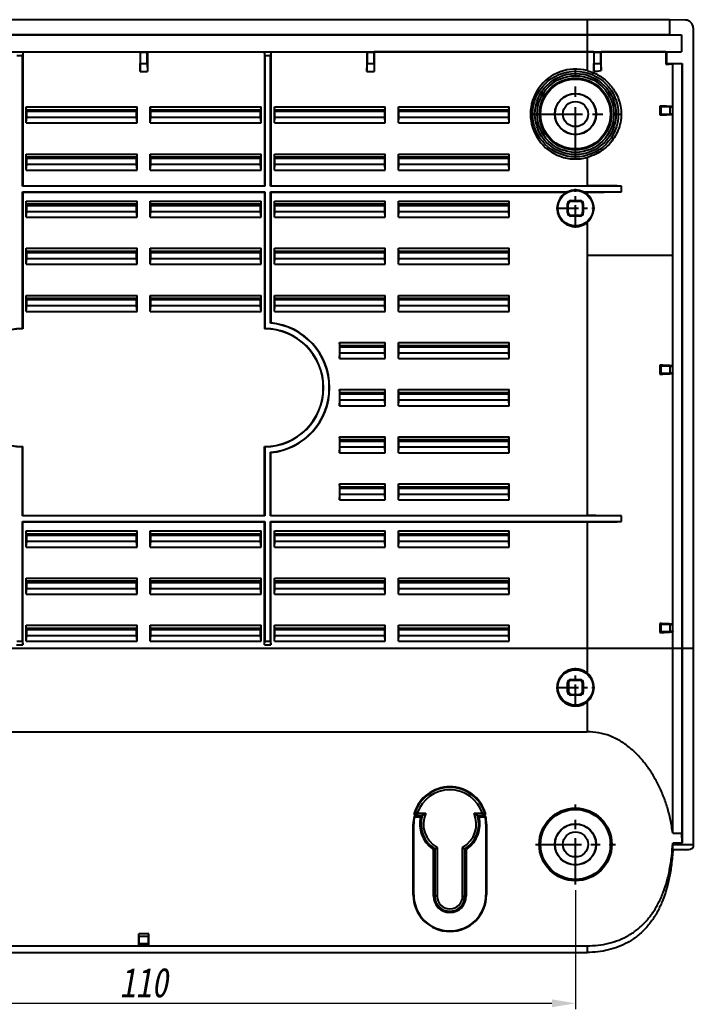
# Model space of a CAD drawing. Header units: millimetres. Extents: x 1571 to 1968, y -272 to 59.
# Drawn here: x 1677.5 to 1763.2, y -138.6 to -12.6 of the extents above; entities that cross this region are included whole.
import ezdxf

# ---------------------------------------------------------------- set-up
doc = ezdxf.new("R2010")
doc.units = ezdxf.units.MM
doc.linetypes.add('CENTER', pattern=[50.8, 31.75, -6.35, 6.35, -6.35])
doc.layers.add('06___PRT_ALL_SURFS', color=7, linetype='Continuous')
doc.layers.add('dim', color=82, linetype='Continuous', lineweight=9)
doc.styles.add('wuwei', font='SimSun.ttf', dxfattribs={"width": 0.8, "oblique": 10})
doc.dimstyles.new('wuwei', dxfattribs={"dimscale": 1.5, "dimtxt": 2.5, "dimasz": 1.5, "dimexe": 0.3, "dimexo": 0.3, "dimgap": 0.5, "dimtad": 1, "dimdsep": 46, "dimtxsty": 'wuwei', "dimcen": 0, "dimclrd": 42, "dimclre": 256, "dimclrt": 256, "dimazin": 2, "dimtfac": 1, "dimtofl": 0, "dimtmove": 0, "dimatfit": 3, "dimfxl": 1, "dimlwd": 5, "dimlwe": 5, "dimarcsym": 0})

# ---------------------------------------------------------------- blocks, each defined once
blk = doc.blocks.new('*D25')
at = {"layer": 'Defpoints', "color": 0}
for p in [(1638.24, -122.66), (1748.24, -122.66), (1748.24, -137.8)]:
    blk.add_point(p, dxfattribs=at)
at = {"layer": 'dim', "color": 82, "lineweight": 5, "true_color": 0x35c922}
for p, q in [((1638.24, -123.41), (1638.24, -138.55)), ((1748.24, -123.41), (1748.24, -138.55))]:
    blk.add_line(p, q, dxfattribs=at)
at = {"layer": 'dim', "color": 42, "lineweight": 5}
blk.add_line((1641.24, -137.8), (1745.24, -137.8), dxfattribs=at)
at = {"layer": 'dim', "color": 42}
for points in [[(1641.24, -137.3), (1641.24, -138.3), (1638.24, -137.8)], [(1745.24, -137.3), (1745.24, -138.3), (1748.24, -137.8)]]:
    blk.add_solid(points, dxfattribs=at)
at = {"layer": 'dim', "color": 82, "true_color": 0x4bd605, "insert": (1693.24, -135.18), "char_height": 3.75, "attachment_point": 5, "style": 'wuwei'}
blk.add_mtext('110', dxfattribs=at)

msp = doc.modelspace()

# ---------------------------------------------------------------- linework, layer by layer
at = {"color": 7, "linetype": 'Continuous'}
for p, q in [((1760.237, -12.569), (1626.246, -12.569)), ((1749.742, -12.569), (1749.742, -19.044)), ((1760.237, -12.569), (1760.237, -14.447)), ((1762.258, -12.604), (1760.237, -12.569)), ((1762.25, -12.604), (1762.258, -12.604)), ((1763.242, -13.604), (1763.242, -117.909)), ((1624.744, -14.486), (1761.739, -14.486)), ((1626.246, -14.447), (1760.237, -14.447)), ((1760.237, -14.447), (1761.739, -14.486)), ((1761.739, -14.486), (1761.739, -16.636)), ((1624.744, -16.636), (1761.739, -16.636)), ((1664.809, -16.662), (1692.774, -16.662)), ((1677.824, -17.162), (1677.094, -17.162)), ((1677.859, -16.662), (1677.824, -17.162)), ((1677.824, -33.739), (1677.824, -17.162)), ((1677.859, -16.662), (1677.859, -33.704)), ((1692.774, -16.662), (1692.792, -16.689)), ((1692.774, -16.662), (1692.774, -19.136)), ((1692.792, -16.689), (1693.692, -16.689)), ((1692.792, -16.689), (1692.792, -18.136)), ((1693.709, -16.662), (1693.692, -16.689)), ((1693.692, -18.136), (1693.692, -16.689)), ((1693.709, -16.662), (1721.674, -16.662)), ((1693.709, -16.662), (1693.709, -19.136)), ((1708.659, -17.162), (1708.624, -16.662)), ((1708.624, -16.662), (1708.624, -33.704)), ((1709.389, -17.162), (1708.659, -17.162)), ((1708.659, -17.162), (1708.659, -33.739)), ((1709.424, -16.662), (1709.389, -17.162)), ((1709.389, -33.739), (1709.389, -17.162)), ((1709.424, -16.662), (1709.424, -33.704)), ((1721.674, -16.662), (1721.692, -16.689)), ((1721.674, -16.662), (1721.674, -19.136)), ((1721.692, -16.689), (1722.592, -16.689)), ((1721.692, -16.689), (1721.692, -18.136)), ((1722.609, -16.662), (1722.592, -16.689)), ((1722.592, -18.136), (1722.592, -16.689)), ((1750.575, -16.662), (1722.609, -16.662)), ((1722.609, -16.662), (1722.609, -19.136)), ((1750.592, -16.688), (1750.575, -16.662)), ((1750.575, -16.662), (1750.575, -19.144)), ((1750.592, -16.688), (1750.592, -18.136)), ((1751.492, -18.136), (1751.492, -16.684)), ((1759.755, -16.662), (1751.507, -16.662)), ((1751.507, -19.022), (1751.507, -16.662)), ((1759.755, -16.662), (1759.755, -18.219)), ((1761.739, -16.636), (1759.838, -16.686)), ((1759.838, -16.686), (1759.838, -18.136)), ((1692.775, -19.136), (1692.792, -18.136)), ((1692.792, -18.136), (1693.692, -18.136)), ((1693.692, -18.136), (1693.708, -19.136)), ((1721.675, -19.136), (1721.692, -18.136)), ((1721.692, -18.136), (1722.592, -18.136)), ((1722.592, -18.136), (1722.608, -19.136)), ((1750.575, -19.144), (1750.592, -18.136)), ((1750.592, -18.136), (1751.492, -18.136)), ((1751.492, -18.136), (1751.507, -19.022)), ((1759.838, -18.136), (1759.755, -18.219)), ((1759.838, -18.136), (1761.838, -18.136)), ((1760.624, -116.118), (1760.624, -18.157)), ((1761.788, -18.157), (1760.624, -18.157)), ((1761.788, -18.157), (1761.838, -18.136)), ((1761.788, -18.157), (1761.788, -116.118)), ((1761.838, -18.136), (1761.838, -117.396)), ((1692.774, -19.136), (1693.708, -19.136)), ((1721.674, -19.136), (1722.608, -19.136)), ((1678.289, -23.659), (1692.394, -23.659)), ((1678.333, -24.114), (1678.289, -23.659)), ((1678.289, -25.704), (1678.289, -23.659)), ((1692.35, -24.114), (1692.394, -23.659)), ((1692.394, -25.704), (1692.394, -23.659)), ((1694.089, -23.659), (1708.194, -23.659)), ((1694.133, -24.114), (1694.089, -23.659)), ((1694.089, -25.704), (1694.089, -23.659)), ((1708.15, -24.114), (1708.194, -23.659)), ((1708.194, -25.704), (1708.194, -23.659)), ((1709.889, -23.659), (1723.994, -23.659)), ((1709.889, -25.704), (1709.889, -23.659)), ((1709.933, -24.114), (1709.889, -23.659)), ((1723.95, -24.114), (1723.994, -23.659)), ((1723.994, -25.704), (1723.994, -23.659)), ((1725.689, -23.659), (1739.794, -23.659)), ((1725.689, -25.704), (1725.689, -23.659)), ((1725.733, -24.114), (1725.689, -23.659)), ((1739.75, -24.114), (1739.794, -23.659)), ((1739.794, -25.704), (1739.794, -23.659)), ((1759.124, -23.669), (1759.002, -23.547)), ((1759.002, -23.547), (1759.002, -24.69)), ((1759.124, -23.669), (1759.124, -24.569)), ((1760.324, -23.669), (1759.124, -23.669)), ((1760.324, -23.669), (1760.626, -23.664)), ((1760.324, -24.569), (1760.324, -23.669)), ((1760.626, -23.664), (1760.633, -23.64)), ((1678.289, -25.704), (1678.342, -25.005)), ((1678.324, -24.205), (1678.333, -24.114)), ((1678.324, -24.205), (1692.359, -24.205)), ((1678.342, -24.023), (1692.342, -24.023)), ((1678.342, -25.005), (1678.342, -24.205)), ((1692.342, -25.005), (1678.342, -25.005)), ((1692.342, -25.005), (1692.342, -24.205)), ((1692.394, -25.704), (1692.342, -25.005)), ((1692.35, -24.114), (1692.359, -24.205)), ((1694.089, -25.704), (1694.142, -25.005)), ((1694.124, -24.205), (1694.133, -24.114)), ((1694.124, -24.205), (1708.159, -24.205)), ((1694.142, -24.023), (1708.142, -24.023)), ((1694.142, -25.005), (1694.142, -24.205)), ((1708.142, -25.005), (1694.142, -25.005)), ((1708.142, -25.005), (1708.142, -24.205)), ((1708.194, -25.704), (1708.142, -25.005)), ((1708.15, -24.114), (1708.159, -24.205)), ((1709.889, -25.704), (1709.942, -25.005)), ((1709.924, -24.205), (1709.933, -24.114)), ((1709.924, -24.205), (1723.959, -24.205)), ((1709.942, -24.023), (1723.942, -24.023)), ((1709.942, -25.005), (1709.942, -24.205)), ((1723.942, -25.005), (1709.942, -25.005)), ((1723.942, -25.005), (1723.942, -24.205)), ((1723.994, -25.704), (1723.942, -25.005)), ((1723.95, -24.114), (1723.959, -24.205)), ((1725.689, -25.704), (1725.742, -25.005)), ((1725.724, -24.205), (1725.733, -24.114)), ((1725.724, -24.205), (1739.759, -24.205)), ((1725.742, -24.023), (1739.742, -24.023)), ((1725.742, -25.005), (1725.742, -24.205)), ((1739.742, -25.005), (1725.742, -25.005)), ((1739.742, -25.005), (1739.742, -24.205)), ((1739.794, -25.704), (1739.742, -25.005)), ((1739.75, -24.114), (1739.759, -24.205)), ((1759.124, -24.569), (1759.002, -24.69)), ((1759.124, -24.569), (1760.324, -24.569)), ((1760.626, -24.574), (1760.324, -24.569)), ((1760.626, -24.574), (1760.638, -24.598)), ((1678.289, -25.704), (1692.394, -25.704)), ((1694.089, -25.704), (1708.194, -25.704)), ((1709.889, -25.704), (1723.994, -25.704)), ((1725.689, -25.704), (1739.794, -25.704)), ((1678.289, -29.659), (1692.394, -29.659)), ((1678.333, -30.114), (1678.289, -29.659)), ((1678.289, -31.704), (1678.289, -29.659)), ((1678.324, -30.205), (1678.333, -30.114)), ((1678.324, -30.205), (1692.359, -30.205)), ((1678.342, -30.023), (1692.342, -30.023)), ((1678.342, -31.005), (1678.342, -30.205)), ((1692.342, -31.005), (1692.342, -30.205)), ((1692.35, -30.114), (1692.394, -29.659)), ((1692.35, -30.114), (1692.359, -30.205)), ((1692.394, -31.704), (1692.394, -29.659)), ((1694.089, -29.659), (1708.194, -29.659)), ((1694.133, -30.114), (1694.089, -29.659)), ((1694.089, -31.704), (1694.089, -29.659)), ((1694.124, -30.205), (1694.133, -30.114)), ((1694.124, -30.205), (1708.159, -30.205)), ((1694.142, -30.023), (1708.142, -30.023)), ((1694.142, -31.005), (1694.142, -30.205)), ((1708.142, -31.005), (1708.142, -30.205)), ((1708.15, -30.114), (1708.194, -29.659)), ((1708.15, -30.114), (1708.159, -30.205)), ((1708.194, -31.704), (1708.194, -29.659)), ((1709.889, -29.659), (1723.994, -29.659)), ((1709.889, -31.704), (1709.889, -29.659)), ((1709.933, -30.114), (1709.889, -29.659)), ((1709.924, -30.205), (1709.933, -30.114)), ((1709.924, -30.205), (1723.959, -30.205)), ((1709.942, -30.023), (1723.942, -30.023)), ((1709.942, -31.005), (1709.942, -30.205)), ((1723.942, -31.005), (1723.942, -30.205)), ((1723.95, -30.114), (1723.994, -29.659)), ((1723.95, -30.114), (1723.959, -30.205)), ((1723.994, -31.704), (1723.994, -29.659)), ((1725.689, -29.659), (1739.794, -29.659)), ((1725.689, -31.704), (1725.689, -29.659)), ((1725.733, -30.114), (1725.689, -29.659)), ((1725.724, -30.205), (1725.733, -30.114)), ((1725.724, -30.205), (1739.759, -30.205)), ((1725.742, -30.023), (1739.742, -30.023)), ((1725.742, -31.005), (1725.742, -30.205)), ((1739.742, -31.005), (1739.742, -30.205)), ((1739.75, -30.114), (1739.794, -29.659)), ((1739.75, -30.114), (1739.759, -30.205)), ((1739.794, -31.704), (1739.794, -29.659)), ((1749.742, -30.094), (1749.742, -33.704)), ((1678.289, -31.704), (1678.342, -31.005)), ((1692.342, -31.005), (1678.342, -31.005)), ((1692.394, -31.704), (1692.342, -31.005)), ((1694.089, -31.704), (1694.142, -31.005)), ((1708.142, -31.005), (1694.142, -31.005)), ((1708.194, -31.704), (1708.142, -31.005)), ((1709.889, -31.704), (1709.942, -31.005)), ((1723.942, -31.005), (1709.942, -31.005)), ((1723.994, -31.704), (1723.942, -31.005)), ((1725.689, -31.704), (1725.742, -31.005)), ((1739.742, -31.005), (1725.742, -31.005)), ((1739.794, -31.704), (1739.742, -31.005)), ((1678.289, -31.704), (1692.394, -31.704)), ((1694.089, -31.704), (1708.194, -31.704)), ((1709.889, -31.704), (1723.994, -31.704)), ((1725.689, -31.704), (1739.794, -31.704)), ((1677.859, -33.704), (1677.824, -33.739)), ((1708.659, -33.739), (1677.824, -33.739)), ((1677.859, -33.704), (1708.624, -33.704)), ((1708.624, -33.704), (1708.659, -33.739)), ((1709.424, -33.704), (1709.389, -33.739)), ((1754.089, -33.739), (1709.389, -33.739)), ((1709.424, -33.704), (1749.742, -33.704)), ((1754.089, -34.469), (1754.089, -33.739)), ((1677.824, -34.469), (1708.659, -34.469)), ((1677.859, -34.504), (1677.824, -34.469)), ((1677.824, -51.878), (1677.824, -34.469)), ((1677.859, -34.504), (1708.624, -34.504)), ((1677.859, -34.504), (1677.859, -51.912)), ((1708.624, -34.504), (1708.659, -34.469)), ((1708.624, -34.504), (1708.624, -51.912)), ((1708.659, -34.469), (1708.659, -51.878)), ((1709.424, -34.504), (1709.389, -34.469)), ((1709.389, -34.469), (1747.255, -34.469)), ((1709.389, -51.183), (1709.389, -34.469)), ((1709.424, -34.504), (1747.146, -34.504)), ((1709.424, -34.504), (1709.424, -51.151)), ((1749.229, -34.469), (1754.089, -34.469)), ((1749.337, -34.504), (1749.742, -34.504)), ((1749.742, -34.504), (1749.742, -34.776)), ((1678.289, -35.659), (1692.394, -35.659)), ((1678.333, -36.114), (1678.289, -35.659)), ((1678.289, -37.704), (1678.289, -35.659)), ((1678.324, -36.205), (1678.333, -36.114)), ((1678.324, -36.205), (1692.359, -36.205)), ((1678.342, -36.023), (1692.342, -36.023)), ((1678.342, -37.005), (1678.342, -36.205)), ((1692.342, -37.005), (1692.342, -36.205)), ((1692.35, -36.114), (1692.394, -35.659)), ((1692.35, -36.114), (1692.359, -36.205)), ((1692.394, -37.704), (1692.394, -35.659)), ((1694.089, -35.659), (1708.194, -35.659)), ((1694.133, -36.114), (1694.089, -35.659)), ((1694.089, -37.704), (1694.089, -35.659)), ((1694.124, -36.205), (1694.133, -36.114)), ((1694.124, -36.205), (1708.159, -36.205)), ((1694.142, -36.023), (1708.142, -36.023)), ((1694.142, -37.005), (1694.142, -36.205)), ((1708.142, -37.005), (1708.142, -36.205)), ((1708.15, -36.114), (1708.194, -35.659)), ((1708.15, -36.114), (1708.159, -36.205)), ((1708.194, -37.704), (1708.194, -35.659)), ((1709.889, -35.659), (1723.994, -35.659)), ((1709.889, -37.704), (1709.889, -35.659)), ((1709.933, -36.114), (1709.889, -35.659)), ((1709.924, -36.205), (1709.933, -36.114)), ((1709.924, -36.205), (1723.959, -36.205)), ((1709.942, -36.023), (1723.942, -36.023)), ((1709.942, -37.005), (1709.942, -36.205)), ((1723.942, -37.005), (1723.942, -36.205)), ((1723.95, -36.114), (1723.994, -35.659)), ((1723.95, -36.114), (1723.959, -36.205)), ((1723.994, -37.704), (1723.994, -35.659)), ((1725.689, -35.659), (1739.794, -35.659)), ((1725.689, -37.704), (1725.689, -35.659)), ((1725.733, -36.114), (1725.689, -35.659)), ((1725.724, -36.205), (1725.733, -36.114)), ((1725.724, -36.205), (1739.759, -36.205)), ((1725.742, -36.023), (1739.742, -36.023)), ((1725.742, -37.005), (1725.742, -36.205)), ((1739.742, -37.005), (1739.742, -36.205)), ((1739.75, -36.114), (1739.794, -35.659)), ((1739.75, -36.114), (1739.759, -36.205)), ((1739.794, -37.704), (1739.794, -35.659)), ((1747.329, -36.056), (1747.242, -35.969)), ((1747.242, -37.169), (1747.242, -35.969)), ((1747.329, -37.082), (1747.329, -36.056)), ((1747.729, -35.656), (1747.642, -35.569)), ((1747.642, -35.569), (1748.842, -35.569)), ((1747.729, -35.656), (1748.754, -35.656)), ((1748.754, -35.656), (1748.842, -35.569)), ((1749.154, -36.056), (1749.242, -35.969)), ((1749.154, -36.056), (1749.154, -37.082)), ((1749.242, -35.969), (1749.242, -37.169)), ((1678.289, -37.704), (1678.342, -37.005)), ((1678.289, -37.704), (1692.394, -37.704)), ((1692.342, -37.005), (1678.342, -37.005)), ((1692.394, -37.704), (1692.342, -37.005)), ((1694.089, -37.704), (1694.142, -37.005)), ((1694.089, -37.704), (1708.194, -37.704)), ((1708.142, -37.005), (1694.142, -37.005)), ((1708.194, -37.704), (1708.142, -37.005)), ((1709.889, -37.704), (1709.942, -37.005)), ((1709.889, -37.704), (1723.994, -37.704)), ((1723.942, -37.005), (1709.942, -37.005)), ((1723.994, -37.704), (1723.942, -37.005)), ((1725.689, -37.704), (1725.742, -37.005)), ((1725.689, -37.704), (1739.794, -37.704)), ((1739.742, -37.005), (1725.742, -37.005)), ((1739.794, -37.704), (1739.742, -37.005)), ((1747.329, -37.082), (1747.242, -37.169)), ((1747.729, -37.482), (1747.642, -37.569)), ((1748.842, -37.569), (1747.642, -37.569)), ((1748.754, -37.482), (1747.729, -37.482)), ((1748.754, -37.482), (1748.842, -37.569)), ((1749.154, -37.082), (1749.242, -37.169)), ((1749.742, -38.361), (1749.742, -75.704)), ((1678.289, -41.659), (1692.394, -41.659)), ((1678.333, -42.114), (1678.289, -41.659)), ((1678.289, -43.704), (1678.289, -41.659)), ((1678.324, -42.205), (1678.333, -42.114)), ((1678.324, -42.205), (1692.359, -42.205)), ((1678.342, -42.023), (1692.342, -42.023)), ((1678.342, -43.005), (1678.342, -42.205)), ((1692.342, -43.005), (1692.342, -42.205)), ((1692.35, -42.114), (1692.394, -41.659)), ((1692.35, -42.114), (1692.359, -42.205)), ((1692.394, -43.704), (1692.394, -41.659)), ((1694.089, -41.659), (1708.194, -41.659)), ((1694.133, -42.114), (1694.089, -41.659)), ((1694.089, -43.704), (1694.089, -41.659)), ((1694.124, -42.205), (1694.133, -42.114)), ((1694.124, -42.205), (1708.159, -42.205)), ((1694.142, -42.023), (1708.142, -42.023)), ((1694.142, -43.005), (1694.142, -42.205)), ((1708.142, -43.005), (1708.142, -42.205)), ((1708.15, -42.114), (1708.194, -41.659)), ((1708.15, -42.114), (1708.159, -42.205)), ((1708.194, -43.704), (1708.194, -41.659)), ((1709.889, -41.659), (1723.994, -41.659)), ((1709.889, -43.704), (1709.889, -41.659)), ((1709.933, -42.114), (1709.889, -41.659)), ((1709.924, -42.205), (1709.933, -42.114)), ((1709.924, -42.205), (1723.959, -42.205)), ((1709.942, -42.023), (1723.942, -42.023)), ((1709.942, -43.005), (1709.942, -42.205)), ((1723.942, -43.005), (1723.942, -42.205)), ((1723.95, -42.114), (1723.994, -41.659)), ((1723.95, -42.114), (1723.959, -42.205)), ((1723.994, -43.704), (1723.994, -41.659)), ((1725.689, -41.659), (1739.794, -41.659)), ((1725.689, -43.704), (1725.689, -41.659)), ((1725.733, -42.114), (1725.689, -41.659)), ((1725.724, -42.205), (1725.733, -42.114)), ((1725.724, -42.205), (1739.759, -42.205)), ((1725.742, -42.023), (1739.742, -42.023)), ((1725.742, -43.005), (1725.742, -42.205)), ((1739.742, -43.005), (1739.742, -42.205)), ((1739.75, -42.114), (1739.794, -41.659)), ((1739.75, -42.114), (1739.759, -42.205)), ((1739.794, -43.704), (1739.794, -41.659)), ((1760.624, -42.569), (1749.742, -42.569)), ((1678.289, -43.704), (1678.342, -43.005)), ((1678.289, -43.704), (1692.394, -43.704)), ((1692.342, -43.005), (1678.342, -43.005)), ((1692.394, -43.704), (1692.342, -43.005)), ((1694.089, -43.704), (1694.142, -43.005)), ((1694.089, -43.704), (1708.194, -43.704)), ((1708.142, -43.005), (1694.142, -43.005)), ((1708.194, -43.704), (1708.142, -43.005)), ((1709.889, -43.704), (1709.942, -43.005)), ((1709.889, -43.704), (1723.994, -43.704)), ((1723.942, -43.005), (1709.942, -43.005)), ((1723.994, -43.704), (1723.942, -43.005)), ((1725.689, -43.704), (1725.742, -43.005)), ((1725.689, -43.704), (1739.794, -43.704)), ((1739.742, -43.005), (1725.742, -43.005)), ((1739.794, -43.704), (1739.742, -43.005)), ((1678.289, -47.659), (1692.394, -47.659)), ((1678.333, -48.114), (1678.289, -47.659)), ((1678.289, -49.704), (1678.289, -47.659)), ((1692.35, -48.114), (1692.394, -47.659)), ((1692.394, -49.704), (1692.394, -47.659)), ((1694.089, -47.659), (1708.194, -47.659)), ((1694.133, -48.114), (1694.089, -47.659)), ((1694.089, -49.704), (1694.089, -47.659)), ((1708.15, -48.114), (1708.194, -47.659)), ((1708.194, -49.704), (1708.194, -47.659)), ((1709.889, -47.659), (1723.994, -47.659)), ((1709.889, -49.704), (1709.889, -47.659)), ((1709.933, -48.114), (1709.889, -47.659)), ((1723.95, -48.114), (1723.994, -47.659)), ((1723.994, -49.704), (1723.994, -47.659)), ((1725.689, -49.704), (1725.689, -47.659)), ((1725.733, -48.114), (1725.689, -47.659)), ((1725.689, -47.659), (1739.794, -47.659)), ((1739.75, -48.114), (1739.794, -47.659)), ((1739.794, -49.704), (1739.794, -47.659)), ((1678.289, -49.704), (1678.342, -49.005)), ((1678.324, -48.205), (1678.333, -48.114)), ((1678.324, -48.205), (1692.359, -48.205)), ((1678.342, -48.023), (1692.342, -48.023)), ((1678.342, -49.005), (1678.342, -48.205)), ((1692.342, -49.005), (1678.342, -49.005)), ((1692.342, -49.005), (1692.342, -48.205)), ((1692.394, -49.704), (1692.342, -49.005)), ((1692.35, -48.114), (1692.359, -48.205)), ((1694.089, -49.704), (1694.142, -49.005)), ((1694.124, -48.205), (1694.133, -48.114)), ((1694.124, -48.205), (1708.159, -48.205)), ((1694.142, -48.023), (1708.142, -48.023)), ((1694.142, -49.005), (1694.142, -48.205)), ((1708.142, -49.005), (1694.142, -49.005)), ((1708.142, -49.005), (1708.142, -48.205)), ((1708.194, -49.704), (1708.142, -49.005)), ((1708.15, -48.114), (1708.159, -48.205)), ((1709.889, -49.704), (1709.942, -49.005)), ((1709.924, -48.205), (1709.933, -48.114)), ((1709.924, -48.205), (1723.959, -48.205)), ((1709.942, -48.023), (1723.942, -48.023)), ((1709.942, -49.005), (1709.942, -48.205)), ((1723.942, -49.005), (1709.942, -49.005)), ((1723.942, -49.005), (1723.942, -48.205)), ((1723.994, -49.704), (1723.942, -49.005)), ((1723.95, -48.114), (1723.959, -48.205)), ((1725.689, -49.704), (1725.742, -49.005)), ((1725.724, -48.205), (1725.733, -48.114)), ((1725.724, -48.205), (1739.759, -48.205)), ((1725.742, -48.023), (1739.742, -48.023)), ((1725.742, -49.005), (1725.742, -48.205)), ((1739.742, -49.005), (1725.742, -49.005)), ((1739.742, -49.005), (1739.742, -48.205)), ((1739.794, -49.704), (1739.742, -49.005)), ((1739.75, -48.114), (1739.759, -48.205)), ((1678.289, -49.704), (1692.394, -49.704)), ((1694.089, -49.704), (1708.194, -49.704)), ((1709.889, -49.704), (1723.994, -49.704)), ((1725.689, -49.704), (1739.794, -49.704)), ((1709.389, -51.183), (1709.424, -51.151)), ((1718.189, -53.659), (1723.994, -53.659)), ((1718.189, -53.659), (1718.189, -55.704)), ((1718.224, -54.023), (1718.189, -53.659)), ((1718.224, -54.205), (1718.242, -54.023)), ((1718.242, -54.023), (1723.942, -54.023)), ((1723.95, -54.114), (1723.994, -53.659)), ((1723.95, -54.114), (1723.959, -54.205)), ((1723.994, -55.704), (1723.994, -53.659)), ((1725.689, -55.704), (1725.689, -53.659)), ((1725.733, -54.114), (1725.689, -53.659)), ((1725.689, -53.659), (1739.794, -53.659)), ((1725.724, -54.205), (1725.733, -54.114)), ((1725.742, -54.023), (1739.742, -54.023)), ((1739.75, -54.114), (1739.794, -53.659)), ((1739.75, -54.114), (1739.759, -54.205)), ((1739.794, -55.704), (1739.794, -53.659)), ((1718.189, -55.704), (1718.242, -55.005)), ((1718.224, -54.205), (1723.959, -54.205)), ((1718.242, -55.005), (1718.242, -54.205)), ((1723.942, -55.005), (1718.242, -55.005)), ((1723.942, -55.005), (1723.942, -54.205)), ((1723.994, -55.704), (1723.942, -55.005)), ((1725.689, -55.704), (1725.742, -55.005)), ((1725.724, -54.205), (1739.759, -54.205)), ((1725.742, -55.005), (1725.742, -54.205)), ((1739.742, -55.005), (1725.742, -55.005)), ((1739.742, -55.005), (1739.742, -54.205)), ((1739.794, -55.704), (1739.742, -55.005)), ((1718.189, -55.704), (1723.994, -55.704)), ((1725.689, -55.704), (1739.794, -55.704)), ((1759.124, -56.669), (1759.002, -56.547)), ((1759.002, -56.547), (1759.002, -57.69)), ((1759.124, -56.669), (1759.124, -57.569)), ((1760.324, -56.669), (1759.124, -56.669)), ((1760.324, -56.669), (1760.626, -56.664)), ((1760.324, -57.569), (1760.324, -56.669)), ((1760.626, -56.664), (1760.633, -56.64)), ((1759.124, -57.569), (1759.002, -57.69)), ((1759.124, -57.569), (1760.324, -57.569)), ((1760.626, -57.574), (1760.324, -57.569)), ((1760.626, -57.574), (1760.638, -57.598)), ((1718.189, -59.659), (1718.189, -61.704)), ((1718.224, -60.023), (1718.189, -59.659)), ((1718.189, -59.659), (1723.994, -59.659)), ((1718.224, -60.205), (1718.242, -60.023)), ((1718.224, -60.205), (1723.959, -60.205)), ((1718.242, -60.023), (1723.942, -60.023)), ((1718.242, -61.005), (1718.242, -60.205)), ((1723.942, -61.005), (1723.942, -60.205)), ((1723.95, -60.114), (1723.994, -59.659)), ((1723.95, -60.114), (1723.959, -60.205)), ((1723.994, -61.704), (1723.994, -59.659)), ((1725.689, -61.704), (1725.689, -59.659)), ((1725.733, -60.114), (1725.689, -59.659)), ((1725.689, -59.659), (1739.794, -59.659)), ((1725.724, -60.205), (1725.733, -60.114)), ((1725.724, -60.205), (1739.759, -60.205)), ((1725.742, -60.023), (1739.742, -60.023)), ((1725.742, -61.005), (1725.742, -60.205)), ((1739.742, -61.005), (1739.742, -60.205)), ((1739.75, -60.114), (1739.794, -59.659)), ((1739.75, -60.114), (1739.759, -60.205)), ((1739.794, -61.704), (1739.794, -59.659)), ((1718.189, -61.704), (1718.242, -61.005)), ((1718.189, -61.704), (1723.994, -61.704)), ((1723.942, -61.005), (1718.242, -61.005)), ((1723.994, -61.704), (1723.942, -61.005)), ((1725.689, -61.704), (1725.742, -61.005)), ((1725.689, -61.704), (1739.794, -61.704)), ((1739.742, -61.005), (1725.742, -61.005)), ((1739.794, -61.704), (1739.742, -61.005)), ((1718.189, -65.659), (1718.189, -67.704)), ((1718.224, -66.023), (1718.189, -65.659)), ((1718.189, -65.659), (1723.994, -65.659)), ((1718.224, -66.205), (1718.242, -66.023)), ((1718.224, -66.205), (1723.959, -66.205)), ((1718.242, -66.023), (1723.942, -66.023)), ((1718.242, -67.005), (1718.242, -66.205)), ((1723.942, -67.005), (1723.942, -66.205)), ((1723.95, -66.114), (1723.994, -65.659)), ((1723.95, -66.114), (1723.959, -66.205)), ((1723.994, -67.704), (1723.994, -65.659)), ((1725.689, -67.704), (1725.689, -65.659)), ((1725.733, -66.114), (1725.689, -65.659)), ((1725.689, -65.659), (1739.794, -65.659)), ((1725.724, -66.205), (1725.733, -66.114)), ((1725.724, -66.205), (1739.759, -66.205)), ((1725.742, -66.023), (1739.742, -66.023)), ((1725.742, -67.005), (1725.742, -66.205)), ((1739.742, -67.005), (1739.742, -66.205)), ((1739.75, -66.114), (1739.794, -65.659)), ((1739.75, -66.114), (1739.759, -66.205)), ((1739.794, -67.704), (1739.794, -65.659)), ((1677.824, -75.739), (1677.824, -66.947)), ((1677.859, -75.704), (1677.859, -66.912)), ((1708.624, -75.704), (1708.624, -66.912)), ((1708.659, -66.947), (1708.659, -75.739)), ((1709.389, -67.642), (1709.424, -67.674)), ((1709.389, -75.739), (1709.389, -67.642)), ((1709.424, -75.704), (1709.424, -67.674)), ((1718.189, -67.704), (1718.242, -67.005)), ((1718.189, -67.704), (1723.994, -67.704)), ((1723.942, -67.005), (1718.242, -67.005)), ((1723.994, -67.704), (1723.942, -67.005)), ((1725.689, -67.704), (1725.742, -67.005)), ((1725.689, -67.704), (1739.794, -67.704)), ((1739.742, -67.005), (1725.742, -67.005)), ((1739.794, -67.704), (1739.742, -67.005)), ((1718.189, -71.659), (1718.189, -73.704)), ((1718.224, -72.023), (1718.189, -71.659)), ((1718.189, -71.659), (1723.994, -71.659)), ((1723.95, -72.114), (1723.994, -71.659)), ((1723.994, -73.704), (1723.994, -71.659)), ((1725.689, -73.704), (1725.689, -71.659)), ((1725.733, -72.114), (1725.689, -71.659)), ((1725.689, -71.659), (1739.794, -71.659)), ((1739.75, -72.114), (1739.794, -71.659)), ((1739.794, -73.704), (1739.794, -71.659)), ((1718.189, -73.704), (1718.242, -73.005)), ((1718.224, -72.205), (1718.242, -72.023)), ((1718.224, -72.205), (1723.959, -72.205)), ((1718.242, -72.023), (1723.942, -72.023)), ((1718.242, -73.005), (1718.242, -72.205)), ((1723.942, -73.005), (1718.242, -73.005)), ((1723.942, -73.005), (1723.942, -72.205)), ((1723.994, -73.704), (1723.942, -73.005)), ((1723.95, -72.114), (1723.959, -72.205)), ((1725.689, -73.704), (1725.742, -73.005)), ((1725.724, -72.205), (1725.733, -72.114)), ((1725.724, -72.205), (1739.759, -72.205)), ((1725.742, -72.023), (1739.742, -72.023)), ((1725.742, -73.005), (1725.742, -72.205)), ((1739.742, -73.005), (1725.742, -73.005)), ((1739.742, -73.005), (1739.742, -72.205)), ((1739.794, -73.704), (1739.742, -73.005)), ((1739.75, -72.114), (1739.759, -72.205)), ((1718.189, -73.704), (1723.994, -73.704)), ((1725.689, -73.704), (1739.794, -73.704)), ((1677.859, -75.704), (1677.824, -75.739)), ((1708.659, -75.739), (1677.824, -75.739)), ((1677.824, -76.469), (1708.659, -76.469)), ((1677.859, -76.504), (1677.824, -76.469)), ((1677.824, -91.674), (1677.824, -76.469)), ((1677.859, -75.704), (1708.624, -75.704)), ((1677.859, -76.504), (1708.624, -76.504)), ((1677.859, -92.174), (1677.859, -76.504)), ((1708.624, -75.704), (1708.659, -75.739)), ((1708.624, -76.504), (1708.659, -76.469)), ((1708.624, -92.174), (1708.624, -76.504)), ((1708.659, -76.469), (1708.659, -91.674)), ((1709.424, -75.704), (1709.389, -75.739)), ((1754.089, -75.739), (1709.389, -75.739)), ((1709.389, -91.674), (1709.389, -76.469)), ((1709.424, -76.504), (1709.389, -76.469)), ((1709.389, -76.469), (1754.089, -76.469)), ((1709.424, -75.704), (1749.742, -75.704)), ((1709.424, -92.174), (1709.424, -76.504)), ((1709.424, -76.504), (1749.742, -76.504)), ((1749.742, -76.504), (1749.739, -95.766)), ((1754.089, -76.469), (1754.089, -75.739)), ((1678.289, -77.659), (1692.394, -77.659)), ((1678.289, -79.704), (1678.289, -77.659)), ((1678.333, -78.114), (1678.289, -77.659)), ((1678.342, -78.023), (1692.342, -78.023)), ((1692.35, -78.114), (1692.394, -77.659)), ((1692.394, -79.704), (1692.394, -77.659)), ((1694.089, -77.659), (1708.194, -77.659)), ((1694.089, -79.704), (1694.089, -77.659)), ((1694.133, -78.114), (1694.089, -77.659)), ((1694.142, -78.023), (1708.142, -78.023)), ((1708.15, -78.114), (1708.194, -77.659)), ((1708.194, -79.704), (1708.194, -77.659)), ((1709.889, -79.704), (1709.889, -77.659)), ((1709.933, -78.114), (1709.889, -77.659)), ((1709.889, -77.659), (1723.994, -77.659)), ((1709.942, -78.023), (1723.942, -78.023)), ((1723.95, -78.114), (1723.994, -77.659)), ((1723.994, -79.704), (1723.994, -77.659)), ((1725.689, -79.704), (1725.689, -77.659)), ((1725.733, -78.114), (1725.689, -77.659)), ((1725.689, -77.659), (1739.794, -77.659)), ((1725.742, -78.023), (1739.742, -78.023)), ((1739.75, -78.114), (1739.794, -77.659)), ((1739.794, -79.704), (1739.794, -77.659)), ((1678.289, -79.704), (1678.342, -79.005)), ((1678.324, -78.205), (1678.333, -78.114)), ((1678.324, -78.205), (1692.359, -78.205)), ((1678.342, -79.005), (1678.342, -78.205)), ((1692.342, -79.005), (1678.342, -79.005)), ((1692.342, -79.005), (1692.342, -78.205)), ((1692.394, -79.704), (1692.342, -79.005)), ((1692.35, -78.114), (1692.359, -78.205)), ((1694.089, -79.704), (1694.142, -79.005)), ((1694.124, -78.205), (1694.133, -78.114)), ((1694.124, -78.205), (1708.159, -78.205)), ((1694.142, -79.005), (1694.142, -78.205)), ((1708.142, -79.005), (1694.142, -79.005)), ((1708.142, -79.005), (1708.142, -78.205)), ((1708.194, -79.704), (1708.142, -79.005)), ((1708.15, -78.114), (1708.159, -78.205)), ((1709.889, -79.704), (1709.942, -79.005)), ((1709.924, -78.205), (1709.933, -78.114)), ((1709.924, -78.205), (1723.959, -78.205)), ((1709.942, -79.005), (1709.942, -78.205)), ((1723.942, -79.005), (1709.942, -79.005)), ((1723.942, -79.005), (1723.942, -78.205)), ((1723.994, -79.704), (1723.942, -79.005)), ((1723.95, -78.114), (1723.959, -78.205)), ((1725.689, -79.704), (1725.742, -79.005)), ((1725.724, -78.205), (1725.733, -78.114)), ((1725.724, -78.205), (1739.759, -78.205)), ((1725.742, -79.005), (1725.742, -78.205)), ((1739.742, -79.005), (1725.742, -79.005)), ((1739.742, -79.005), (1739.742, -78.205)), ((1739.794, -79.704), (1739.742, -79.005)), ((1739.75, -78.114), (1739.759, -78.205)), ((1678.289, -79.704), (1692.394, -79.704)), ((1694.089, -79.704), (1708.194, -79.704)), ((1709.889, -79.704), (1723.994, -79.704)), ((1725.689, -79.704), (1739.794, -79.704)), ((1678.289, -83.659), (1692.394, -83.659)), ((1678.289, -85.704), (1678.289, -83.659)), ((1678.333, -84.114), (1678.289, -83.659)), ((1678.324, -84.205), (1678.333, -84.114)), ((1678.324, -84.205), (1692.359, -84.205)), ((1678.342, -84.023), (1692.342, -84.023)), ((1678.342, -85.005), (1678.342, -84.205)), ((1692.342, -85.005), (1692.342, -84.205)), ((1692.35, -84.114), (1692.394, -83.659)), ((1692.35, -84.114), (1692.359, -84.205)), ((1692.394, -85.704), (1692.394, -83.659)), ((1694.089, -83.659), (1708.194, -83.659)), ((1694.089, -85.704), (1694.089, -83.659)), ((1694.133, -84.114), (1694.089, -83.659)), ((1694.124, -84.205), (1694.133, -84.114)), ((1694.124, -84.205), (1708.159, -84.205)), ((1694.142, -84.023), (1708.142, -84.023)), ((1694.142, -85.005), (1694.142, -84.205)), ((1708.142, -85.005), (1708.142, -84.205)), ((1708.15, -84.114), (1708.194, -83.659)), ((1708.15, -84.114), (1708.159, -84.205)), ((1708.194, -85.704), (1708.194, -83.659)), ((1709.889, -85.704), (1709.889, -83.659)), ((1709.933, -84.114), (1709.889, -83.659)), ((1709.889, -83.659), (1723.994, -83.659)), ((1709.924, -84.205), (1709.933, -84.114)), ((1709.924, -84.205), (1723.959, -84.205)), ((1709.942, -84.023), (1723.942, -84.023)), ((1709.942, -85.005), (1709.942, -84.205)), ((1723.942, -85.005), (1723.942, -84.205)), ((1723.95, -84.114), (1723.994, -83.659)), ((1723.95, -84.114), (1723.959, -84.205)), ((1723.994, -85.704), (1723.994, -83.659)), ((1725.689, -85.704), (1725.689, -83.659)), ((1725.733, -84.114), (1725.689, -83.659)), ((1725.689, -83.659), (1739.794, -83.659)), ((1725.724, -84.205), (1725.733, -84.114)), ((1725.724, -84.205), (1739.759, -84.205)), ((1725.742, -84.023), (1739.742, -84.023)), ((1725.742, -85.005), (1725.742, -84.205)), ((1739.742, -85.005), (1739.742, -84.205)), ((1739.75, -84.114), (1739.794, -83.659)), ((1739.75, -84.114), (1739.759, -84.205)), ((1739.794, -85.704), (1739.794, -83.659)), ((1678.289, -85.704), (1678.342, -85.005)), ((1692.342, -85.005), (1678.342, -85.005)), ((1692.394, -85.704), (1692.342, -85.005)), ((1694.089, -85.704), (1694.142, -85.005)), ((1708.142, -85.005), (1694.142, -85.005)), ((1708.194, -85.704), (1708.142, -85.005)), ((1709.889, -85.704), (1709.942, -85.005)), ((1723.942, -85.005), (1709.942, -85.005)), ((1723.994, -85.704), (1723.942, -85.005)), ((1725.689, -85.704), (1725.742, -85.005)), ((1739.742, -85.005), (1725.742, -85.005)), ((1739.794, -85.704), (1739.742, -85.005)), ((1678.289, -85.704), (1692.394, -85.704)), ((1694.089, -85.704), (1708.194, -85.704)), ((1709.889, -85.704), (1723.994, -85.704)), ((1725.689, -85.704), (1739.794, -85.704)), ((1678.289, -89.659), (1692.394, -89.659)), ((1678.289, -91.704), (1678.289, -89.659)), ((1678.333, -90.114), (1678.289, -89.659)), ((1678.324, -90.205), (1678.333, -90.114)), ((1678.324, -90.205), (1692.359, -90.205)), ((1678.342, -90.023), (1692.342, -90.023)), ((1678.342, -91.005), (1678.342, -90.205)), ((1692.342, -91.005), (1692.342, -90.205)), ((1692.35, -90.114), (1692.394, -89.659)), ((1692.35, -90.114), (1692.359, -90.205)), ((1692.394, -91.704), (1692.394, -89.659)), ((1694.089, -91.704), (1694.089, -89.659)), ((1694.133, -90.114), (1694.089, -89.659)), ((1694.089, -89.659), (1708.194, -89.659)), ((1694.124, -90.205), (1694.133, -90.114)), ((1694.124, -90.205), (1708.159, -90.205)), ((1694.142, -90.023), (1708.142, -90.023)), ((1694.142, -91.005), (1694.142, -90.205)), ((1708.142, -91.005), (1708.142, -90.205)), ((1708.15, -90.114), (1708.194, -89.659)), ((1708.15, -90.114), (1708.159, -90.205)), ((1708.194, -91.704), (1708.194, -89.659)), ((1709.889, -91.704), (1709.889, -89.659)), ((1709.933, -90.114), (1709.889, -89.659)), ((1709.889, -89.659), (1723.994, -89.659)), ((1709.924, -90.205), (1709.933, -90.114)), ((1709.924, -90.205), (1723.959, -90.205)), ((1709.942, -90.023), (1723.942, -90.023)), ((1709.942, -91.005), (1709.942, -90.205)), ((1723.942, -91.005), (1723.942, -90.205)), ((1723.95, -90.114), (1723.994, -89.659)), ((1723.95, -90.114), (1723.959, -90.205)), ((1723.994, -91.704), (1723.994, -89.659)), ((1725.689, -91.704), (1725.689, -89.659)), ((1725.733, -90.114), (1725.689, -89.659)), ((1725.689, -89.659), (1739.794, -89.659)), ((1725.724, -90.205), (1725.733, -90.114)), ((1725.724, -90.205), (1739.759, -90.205)), ((1725.742, -90.023), (1739.742, -90.023)), ((1725.742, -91.005), (1725.742, -90.205)), ((1739.742, -91.005), (1739.742, -90.205)), ((1739.75, -90.114), (1739.794, -89.659)), ((1739.75, -90.114), (1739.759, -90.205)), ((1739.794, -91.704), (1739.794, -89.659)), ((1759.002, -89.447), (1759.002, -90.59)), ((1759.124, -89.569), (1759.002, -89.447)), ((1759.124, -90.469), (1759.002, -90.59)), ((1759.124, -89.569), (1759.124, -90.469)), ((1760.324, -89.569), (1759.124, -89.569)), ((1759.124, -90.469), (1760.324, -90.469)), ((1760.324, -89.569), (1760.626, -89.564)), ((1760.324, -90.469), (1760.324, -89.569)), ((1760.626, -90.474), (1760.324, -90.469)), ((1760.626, -89.564), (1760.633, -89.54)), ((1760.626, -90.474), (1760.638, -90.498)), ((1677.094, -91.674), (1677.824, -91.674)), ((1677.824, -91.674), (1677.859, -92.174)), ((1678.289, -91.704), (1678.342, -91.005)), ((1678.289, -91.704), (1692.394, -91.704)), ((1692.342, -91.005), (1678.342, -91.005)), ((1692.394, -91.704), (1692.342, -91.005)), ((1694.089, -91.704), (1694.142, -91.005)), ((1694.089, -91.704), (1708.194, -91.704)), ((1708.142, -91.005), (1694.142, -91.005)), ((1708.194, -91.704), (1708.142, -91.005)), ((1708.624, -92.174), (1708.659, -91.674)), ((1708.659, -91.674), (1709.389, -91.674)), ((1709.389, -91.674), (1709.424, -92.174)), ((1709.889, -91.704), (1709.942, -91.005)), ((1709.889, -91.704), (1723.994, -91.704)), ((1723.942, -91.005), (1709.942, -91.005)), ((1723.994, -91.704), (1723.942, -91.005)), ((1725.689, -91.704), (1725.742, -91.005)), ((1725.689, -91.704), (1739.794, -91.704)), ((1739.742, -91.005), (1725.742, -91.005)), ((1739.794, -91.704), (1739.742, -91.005)), ((1677.059, -92.174), (1677.859, -92.174)), ((1708.624, -92.174), (1709.424, -92.174)), ((1749.742, -92.569), (1763.242, -92.569)), ((1747.242, -98.169), (1747.242, -96.969)), ((1747.342, -97.069), (1747.242, -96.969)), ((1747.74, -96.667), (1747.642, -96.569)), ((1747.642, -96.569), (1748.842, -96.569)), ((1747.74, -96.667), (1748.744, -96.667)), ((1748.744, -96.667), (1748.842, -96.569)), ((1749.141, -97.069), (1749.242, -96.969)), ((1749.242, -96.969), (1749.242, -98.169)), ((1747.349, -98.062), (1747.242, -98.169)), ((1749.135, -98.062), (1749.242, -98.169)), ((1747.752, -98.459), (1747.642, -98.569)), ((1748.842, -98.569), (1747.642, -98.569)), ((1747.752, -98.459), (1748.732, -98.459)), ((1748.732, -98.459), (1748.842, -98.569)), ((1749.744, -99.4), (1749.742, -103.228)), ((1636.742, -103.228), (1749.743, -103.228)), ((1727.986, -113.982), (1727.68, -113.982)), ((1727.737, -114.052), (1728.52, -114.052)), ((1728.091, -113.605), (1727.807, -113.511)), ((1728.091, -113.605), (1728.091, -113.905)), ((1728.091, -113.605), (1729.163, -113.605)), ((1728.091, -113.905), (1728.73, -113.905)), ((1728.688, -113.937), (1728.64, -113.937)), ((1735.321, -113.605), (1736.392, -113.605)), ((1735.753, -113.905), (1736.392, -113.905)), ((1735.843, -113.937), (1735.796, -113.937)), ((1735.964, -114.052), (1736.747, -114.052)), ((1736.392, -113.605), (1736.677, -113.511)), ((1736.392, -113.605), (1736.392, -113.905)), ((1736.498, -113.982), (1736.803, -113.982)), ((1727.572, -123.982), (1727.572, -114.982)), ((1727.642, -114.982), (1727.572, -114.982)), ((1727.642, -123.982), (1727.642, -114.982)), ((1736.842, -114.982), (1736.842, -123.982)), ((1736.842, -114.982), (1736.912, -114.982)), ((1736.912, -114.982), (1736.912, -123.982)), ((1760.624, -116.118), (1761.788, -116.118)), ((1761.838, -117.396), (1761.788, -116.118)), ((1730.155, -124.154), (1730.155, -118.361)), ((1730.287, -118.129), (1730.287, -124.154)), ((1730.319, -118.111), (1730.319, -124.154)), ((1730.619, -117.939), (1730.619, -124.154)), ((1733.865, -124.154), (1733.865, -117.939)), ((1734.164, -124.154), (1734.164, -118.111)), ((1734.196, -124.154), (1734.196, -118.129)), ((1734.328, -118.361), (1734.328, -124.154)), ((1760.638, -118.238), (1760.638, -117.396)), ((1761.838, -117.396), (1760.638, -117.396)), ((1760.638, -117.569), (1763.242, -117.569)), ((1762.255, -118.238), (1760.638, -118.238)), ((1727.642, -123.982), (1727.572, -123.982)), ((1730.619, -124.154), (1730.287, -124.154)), ((1733.865, -124.154), (1734.196, -124.154)), ((1736.842, -123.982), (1736.912, -123.982)), ((1692.607, -130.477), (1692.607, -128.942)), ((1692.607, -128.942), (1692.636, -128.971)), ((1693.877, -128.942), (1692.607, -128.942)), ((1692.642, -129.277), (1692.636, -128.971)), ((1693.847, -128.971), (1692.636, -128.971)), ((1692.642, -129.277), (1692.642, -130.177)), ((1693.842, -129.277), (1692.642, -129.277)), ((1693.847, -128.971), (1693.842, -129.277)), ((1693.842, -130.177), (1693.842, -129.277)), ((1693.877, -128.942), (1693.847, -128.971)), ((1693.877, -130.477), (1693.877, -128.942)), ((1636.742, -130.477), (1749.742, -130.477)), ((1692.607, -130.477), (1692.637, -130.446)), ((1692.637, -130.446), (1692.642, -130.177)), ((1692.637, -130.446), (1693.846, -130.446)), ((1692.642, -130.177), (1693.842, -130.177)), ((1693.842, -130.177), (1693.846, -130.446)), ((1693.877, -130.477), (1693.846, -130.446)), ((1749.742, -130.477), (1749.742, -131.313)), ((1636.742, -131.313), (1749.742, -131.313))]:
    msp.add_line(p, q, dxfattribs=at)
at = {"color": 1, "linetype": 'CENTER', "ltscale": 0.206421}
for p, q in [((1748.242, -30.245), (1748.242, -18.892)), ((1742.565, -24.569), (1753.918, -24.569))]:
    msp.add_line(p, q, dxfattribs=at)
at = {"color": 1, "linetype": 'CENTER', "ltscale": 0.09}
for p, q in [((1748.242, -39.044), (1748.242, -34.094)), ((1745.767, -36.569), (1750.717, -36.569)), ((1748.242, -100.044), (1748.242, -95.094)), ((1745.767, -97.569), (1750.717, -97.569))]:
    msp.add_line(p, q, dxfattribs=at)
at = {"color": 1, "linetype": 'CENTER', "ltscale": 0.185}
for p, q in [((1748.242, -122.656), (1748.242, -112.481)), ((1743.154, -117.569), (1753.329, -117.569))]:
    msp.add_line(p, q, dxfattribs=at)
at = {"color": 7, "linetype": 'Continuous'}
for centre, radius in [((1748.242, -24.569), 5.459), ((1748.242, -24.569), 5.161), ((1748.242, -24.569), 4.881), ((1748.242, -24.569), 4.581), ((1748.242, -24.569), 4.45), ((1748.242, -24.569), 2.628), ((1748.242, -24.569), 2.6), ((1748.242, -24.569), 1.6), ((1748.242, -36.569), 2.25), ((1748.242, -97.569), 2.25), ((1748.242, -117.569), 4.625), ((1748.242, -117.569), 4.45), ((1748.242, -117.569), 2.628), ((1748.242, -117.569), 2.6), ((1748.242, -117.569), 1.6)]:
    msp.add_circle(centre, radius, dxfattribs=at)
for centre, radius, start, end in [((1762.241, -13.605), 1.001, 0.04247, 89.04761), ((1749.807, 328.816), 345.504, 270.13019, 270.27944), ((1743.8, -11.476), 9.289, 325.89526, 326.05903), ((1748.242, -24.569), 5.725, 74.81052, 285.18948), ((1749.81, -9.685), 9.491, 274.6222, 280.29758), ((1749.866, -289.87), 256.165, 89.05533, 90.02775), ((1748.242, -36.568), 2.337, 117.9573, 62.0427), ((1748.242, -36.569), 2.32, 64.82283, 115.17717), ((1749.968, 208.757), 243.261, 269.94658, 270.97059), ((1708.624, -59.412), 8.265, 275.31134, 84.68866), ((1708.624, -59.412), 8.3, 275.53107, 84.46893), ((1677.859, -59.412), 7.535, 90.26554, 269.73446), ((1677.859, -59.412), 7.5, 90, 270), ((1662.813, -66.959), 21.279, 45.00005, 45.13288), ((1723.671, -66.959), 21.279, 134.86712, 134.99995), ((1708.624, -59.412), 7.5, 270, 90), ((1708.624, -59.412), 7.535, 270.26554, 89.73446), ((1662.813, -51.866), 21.279, 314.86712, 314.99995), ((1723.671, -51.866), 21.279, 225.00005, 225.13288), ((1749.866, -331.87), 256.165, 89.05533, 90.02775), ((1749.968, 166.757), 243.261, 269.94658, 270.97059), ((1748.236, -97.584), 2.359, 309.76121, 50.39628), ((1732.242, -114.982), 4.75, 16.98263, 163.01737), ((1732.242, -114.982), 4.673, 18.35414, 161.64586), ((1732.242, -114.982), 4.373, 18.35414, 161.64586), ((1732.242, -114.982), 4.67, 167.63492, 180), ((1732.242, -114.982), 4.6, 168.33387, 180), ((1739.145, -104.759), 14.714, 218.81656, 219.16647), ((1727.985, -113.682), 0.3, 162.98881, 270.02856), ((1734.94, -122.77), 11.688, 127.60825, 128.27815), ((1728.092, -113.605), 0.3, 161.77292, 269.87294), ((1734.497, -122.778), 10.944, 125.82497, 126.50978), ((1732.242, -114.982), 3.836, 165.96851, 234.76596), ((1732.242, -114.982), 3.705, 163.60912, 238.15557), ((1732.242, -114.982), 3.673, 162.94508, 238.43097), ((1734.192, -121.293), 9.187, 126.4728, 126.80505), ((1733.806, -120.759), 8.529, 122.985, 126.51907), ((1732.242, -114.982), 3.373, 155.90533, 241.23798), ((1732.242, -114.982), 3.373, 298.76202, 24.09467), ((1732.242, -114.982), 3.673, 301.56903, 17.05492), ((1732.242, -114.982), 3.705, 301.84443, 16.39088), ((1732.242, -114.982), 3.836, 305.23404, 14.03149), ((1730.677, -120.759), 8.529, 53.48093, 57.015), ((1730.292, -121.293), 9.187, 53.19495, 53.5272), ((1736.392, -113.605), 0.3, 270.12706, 18.22709), ((1729.987, -122.778), 10.944, 53.49022, 54.17503), ((1736.498, -113.682), 0.3, 269.97145, 17.01118), ((1729.544, -122.77), 11.688, 51.72185, 52.39175), ((1725.339, -104.759), 14.714, 320.83353, 321.18344), ((1732.242, -114.982), 4.6, 0, 11.66613), ((1732.242, -114.982), 4.67, 0, 12.36508), ((1722.92, -104.882), 15.158, 299.07768, 299.21528), ((1723.438, -105.8), 14.104, 299.19911, 300.60415), ((1741.045, -105.8), 14.104, 239.39585, 240.80089), ((1741.563, -104.882), 15.158, 240.78472, 240.92232), ((1733.742, -115.962), 26.934, 353.38682, 356.94795), ((1738.496, -116.235), 22.182, 352.67208, 356.5515), ((1732.242, -123.982), 4.67, 180, 0), ((1732.242, -123.982), 4.6, 180, 0), ((1732.242, -124.154), 2.086, 180, 0), ((1732.242, -124.154), 1.955, 180, 0), ((1732.242, -124.154), 1.923, 180, 0), ((1732.242, -124.154), 1.623, 180, 0)]:
    msp.add_arc(centre, radius, start, end, dxfattribs=at)
for centre, major_axis, ratio, start_param, end_param in [((1748.242, -38.814), (0, 4.491), 0.8661133, 0.2565014, 0.2855445), ((1748.242, -38.814), (0, 4.491), 0.8661133, -0.2855445, -0.2565014), ((1747.642, -35.969), (0.283, -0.283), 0.9996955, 2.3563468, 3.9268385), ((1747.729, -36.056), (0.283, -0.283), 0.9996955, 2.3563468, 3.9268385), ((1748.754, -36.056), (-0.283, -0.283), 0.9996955, 2.3563468, 3.9268385), ((1748.842, -35.969), (0.283, 0.283), 0.9996955, -0.7852459, 0.7852459), ((1747.642, -37.169), (0.283, 0.283), 0.9996955, 2.3563468, 3.9268385), ((1747.729, -37.081), (0.283, 0.283), 0.9996955, 2.3563468, 3.9268385), ((1748.754, -37.081), (-0.283, 0.283), 0.9996955, 2.3563468, 3.9268385), ((1748.842, -37.169), (0.283, -0.283), 0.9996955, -0.7852459, 0.7852459), ((1747.642, -96.969), (0.283, -0.283), 0.9996955, 2.3563468, 3.9268385), ((1748.842, -96.969), (0.283, 0.283), 0.9996955, -0.7852459, 0.7852459), ((1747.642, -98.169), (0.283, 0.283), 0.9996955, 2.3563468, 3.9268385), ((1747.571, -92.569), (0, 13.861), 0.0174551, -4.3817235, -4.3049199), ((1748.842, -98.169), (0.283, -0.283), 0.9996955, -0.7852459, 0.7852459), ((1748.912, -92.569), (0, 13.861), 0.0174551, -1.9782654, -1.9014618), ((1732.242, -122.75), (0, 10.358), 0.661589, 6.8364977, 6.8573184), ((1732.242, -122.75), (0, 10.358), 0.661589, -0.5741331, -0.5533124)]:
    msp.add_ellipse(centre, major_axis=major_axis, ratio=ratio, start_param=start_param, end_param=end_param, dxfattribs=at)
for points, start_tangent, end_tangent in [([(1759.838, -16.686), (1759.81, -16.682), (1759.782, -16.674), (1759.755, -16.662)], (-0.9976535, 0.0684658), (-0.8960761, 0.4439005)), ([(1759.755, -18.219), (1760.123, -18.2), (1760.416, -18.179), (1760.624, -18.157)], (0.9988862, 0.0471849), (0.9911852, 0.1324837)), ([(1749.742, -19.044), (1750.498, -19.304), (1751.212, -19.662), (1751.866, -20.108), (1752.453, -20.634), (1752.963, -21.235), (1753.398, -21.919), (1753.743, -22.693), (1753.981, -23.577), (1754.071, -24.569)], (0.9650646, -0.262012), (0, -1)), ([(1760.633, -23.64), (1760.265, -23.606), (1759.716, -23.575), (1759.002, -23.547)], (-0.9911852, 0.1324837), (-0.9994384, 0.0335095)), ([(1754.071, -24.569), (1753.967, -25.636), (1753.658, -26.668), (1753.167, -27.609), (1752.523, -28.43), (1751.755, -29.115), (1750.844, -29.675), (1749.742, -30.094)], (0, -1), (-0.9650646, -0.262012)), ([(1759.002, -24.69), (1759.716, -24.662), (1760.265, -24.632), (1760.633, -24.598)], (0.9994384, 0.0335095), (0.9911852, 0.1324837)), ([(1760.633, -56.64), (1760.265, -56.606), (1759.716, -56.575), (1759.002, -56.547)], (-0.9911852, 0.1324837), (-0.9994384, 0.0335095)), ([(1759.002, -57.69), (1759.716, -57.662), (1760.265, -57.632), (1760.633, -57.598)], (0.9994384, 0.0335095), (0.9911852, 0.1324837)), ([(1760.633, -89.54), (1760.265, -89.506), (1759.716, -89.475), (1759.002, -89.447)], (-0.9911852, 0.1324837), (-0.9994384, 0.0335095)), ([(1759.002, -90.59), (1759.716, -90.562), (1760.265, -90.532), (1760.633, -90.498)], (0.9994384, 0.0335095), (0.9911852, 0.1324837)), ([(1749.739, -95.766), (1749.378, -95.52), (1748.962, -95.34), (1748.519, -95.243), (1748.08, -95.233), (1747.664, -95.299), (1747.271, -95.437), (1746.905, -95.644), (1746.574, -95.921), (1746.286, -96.274), (1746.065, -96.688), (1745.932, -97.132), (1745.888, -97.569)], (-0.7708707, 0.6369916), (-0.0067508, -0.9999772)), ([(1747.74, -96.667), (1747.59, -96.696), (1747.46, -96.782), (1747.372, -96.913), (1747.342, -97.069)], (-1, 0), (0.0059917, -0.999982)), ([(1749.141, -97.069), (1749.111, -96.914), (1749.024, -96.783), (1748.894, -96.696), (1748.744, -96.667)], (0.0059917, 0.999982), (-1, 0)), ([(1745.888, -97.569), (1745.931, -98.032), (1746.07, -98.493), (1746.299, -98.917), (1746.596, -99.271), (1746.936, -99.547), (1747.31, -99.75), (1747.709, -99.882), (1748.127, -99.94), (1748.565, -99.921), (1749, -99.817), (1749.4, -99.638), (1749.744, -99.4)], (-0.0067508, -0.9999772), (0.7692558, 0.6389409)), ([(1747.349, -98.062), (1747.382, -98.217), (1747.472, -98.346), (1747.603, -98.43), (1747.752, -98.459)], (0.0075338, -0.9999716), (1, 0)), ([(1748.732, -98.459), (1748.88, -98.43), (1749.011, -98.347), (1749.101, -98.217), (1749.135, -98.062)], (1, 0), (0.0075338, 0.9999716)), ([(1760.624, -116.118), (1760.349, -114.459), (1759.945, -112.872), (1759.419, -111.36), (1758.775, -109.923), (1758.017, -108.574), (1757.155, -107.333), (1756.193, -106.217), (1755.119, -105.232), (1753.921, -104.397), (1752.605, -103.755), (1751.196, -103.357), (1749.743, -103.228)], (-0.1213072, 0.992615), (-1, 0)), ([(1730.121, -118.222), (1730.028, -118.116)], (-0.4609245, 0.8874394), (-0.8168023, 0.5769177)), ([(1730.155, -118.361), (1730.121, -118.222)], (0, 1), (-0.4609245, 0.8874394)), ([(1734.362, -118.223), (1734.328, -118.361)], (-0.4589469, -0.8884637), (0, -1)), ([(1734.455, -118.116), (1734.362, -118.223)], (-0.8168023, -0.5769177), (-0.4589469, -0.8884637)), ([(1760.638, -118.238), (1760.466, -120.15), (1760.186, -121.843), (1759.806, -123.365), (1759.324, -124.758), (1758.726, -126.049), (1757.981, -127.257), (1757.086, -128.348), (1756.061, -129.281), (1754.923, -130.039), (1753.699, -130.612), (1752.411, -131.008), (1751.086, -131.238), (1749.742, -131.313)], (-0.0545159, -0.9985129), (-1, 0)), ([(1762.255, -118.238), (1762.558, -118.222), (1762.833, -118.176), (1763.051, -118.104), (1763.192, -118.012), (1763.242, -117.909)], (1, 0), (0.0000017, 1)), ([(1749.742, -130.477), (1751.118, -130.398), (1752.477, -130.156), (1753.796, -129.738), (1755.038, -129.137), (1756.183, -128.348), (1757.207, -127.382), (1758.096, -126.256), (1758.828, -125.016), (1759.415, -123.689), (1759.881, -122.27), (1760.24, -120.738), (1760.497, -119.064)], (1, 0), (0.1160954, 0.9932381))]:
    msp.add_spline(points, degree=3, dxfattribs=dict(at, start_tangent=start_tangent, end_tangent=end_tangent))
at = {"layer": '06___PRT_ALL_SURFS', "color": 7, "linetype": 'Continuous'}
msp.add_line((1636.742, -92.569), (1749.742, -92.569), dxfattribs=at)

# ---------------------------------------------------------------- dimensions: what is measured, and where the dimension line sits
at = {"layer": 'dim'}
dim = msp.add_linear_dim(base=(1748.242, -137.8), p1=(1638.242, -122.656), p2=(1748.242, -122.656), dimstyle='wuwei', override={"dimasz": 2, "dimexe": 0.49975, "dimexo": 0.49975, "dimgap": 0.49975}, dxfattribs=at)
dim.commit()
dim.dimension.update_dxf_attribs({"geometry": '*D25', "text_midpoint": (1693.242, -137.8), "dimtype": 160})

doc.saveas('drawing.dxf')
